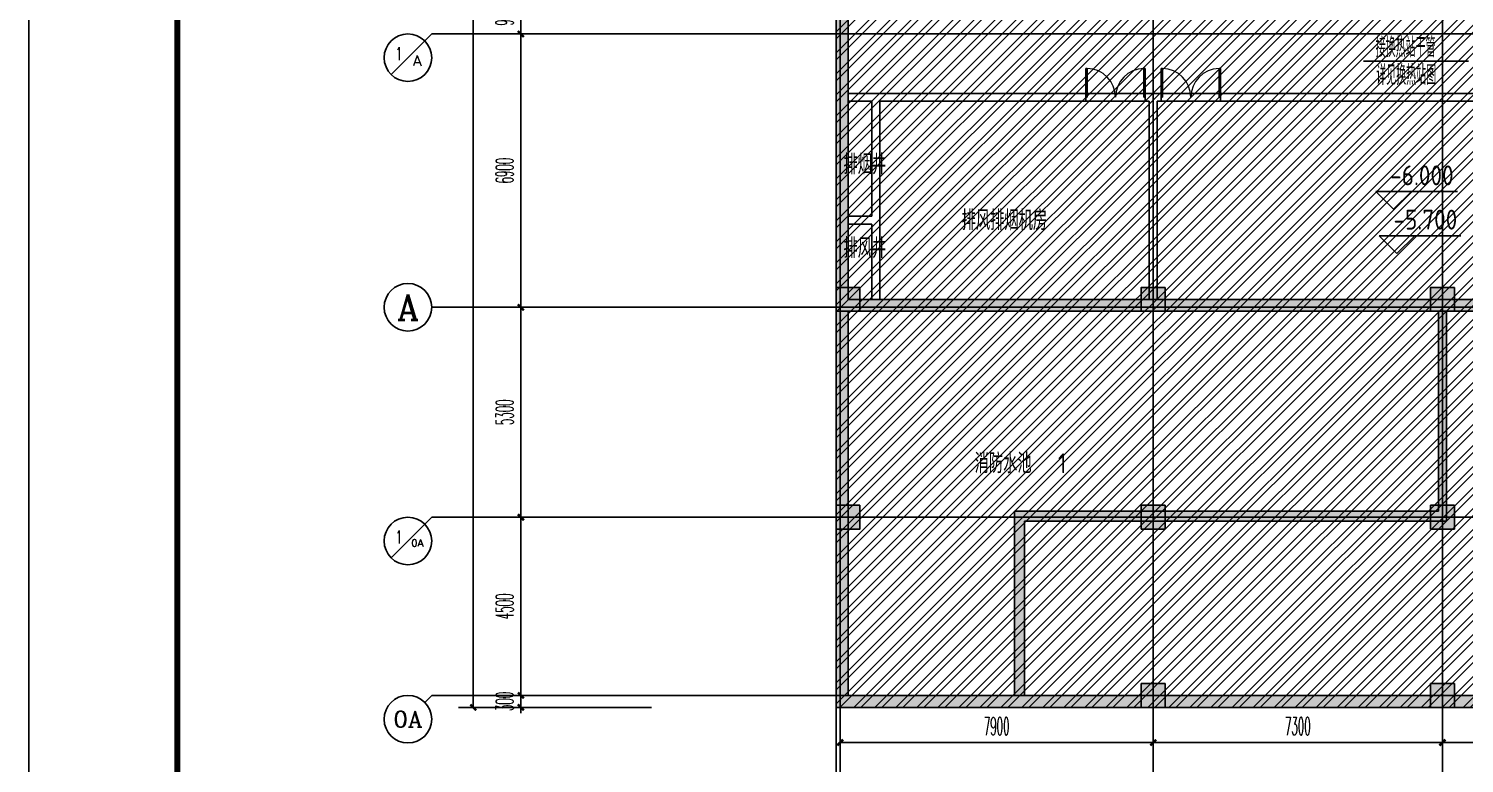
# Model space of a CAD drawing. Extents: x -888467 to -675969, y -675351 to -419232.
# Drawn here: x -888467 to -852239, y -650909 to -632364 of the extents above; entities that cross this region are included whole.
import ezdxf
from ezdxf.enums import TextEntityAlignment as Align

# ---------------------------------------------------------------- set-up
doc = ezdxf.new("R2010")
doc.units = 0
doc.header["$LTSCALE"] = 1000
doc.layers.get('0').update_dxf_attribs({"linetype": 'CONTINUOUS'})
doc.layers.get('Defpoints').update_dxf_attribs({"linetype": 'CONTINUOUS'})
for name, color, linetype in [('2-房间名称', 7, 'CONTINUOUS'), ('3-建筑', 7, 'CONTINUOUS'), ('3-淡显', 8, 'CONTINUOUS'), ('AXIS_TEXT', 7, 'CONTINUOUS'), ('BTTK', 7, 'CONTINUOUS'), ('DOTE', 252, 'CONTINUOUS'), ('PUB_TITLE', 7, 'CONTINUOUS'), ('建筑层', 253, 'CONTINUOUS'), ('改过图层标记', 3, 'CONTINUOUS'), ('标注-', 4, 'CONTINUOUS'), ('结构柱子', 253, 'CONTINUOUS')]:
    doc.layers.add(name, color=color, linetype=linetype)
doc.styles.add('_TCH_AXIS', font='COMPLEX', dxfattribs={"bigfont": 'GBCBIG'})
doc.styles.add('_TCH_DIM_T3', font='simplex.shx', dxfattribs={"width": 0.423529, "bigfont": 'gbcbig.shx'})
doc.styles.add('COMPLEX', font='COMPLEX')
doc.styles.add('HZ(TK)', font='geniso.shx', dxfattribs={"width": 0.9, "bigfont": 'hztxt.shx'})
doc.styles.get("Standard").update_dxf_attribs({"font": 'GBENOR', "bigfont": 'GBCBIG'})
doc.styles.add('设备标注', font='simplex.shx', dxfattribs={"width": 0.705882, "bigfont": 'gbcbig.shx'})
doc.dimstyles.new('_TCH_ARCH&&150', dxfattribs={"dimtxt": 446.25, "dimasz": 150, "dimexe": 375, "dimexo": 450, "dimgap": 189.375, "dimtad": 1, "dimdec": 0, "dimzin": 0, "dimdsep": 46, "dimtxsty": '_TCH_DIM_T3', "dimblk": 'ARCHTICK', "dimcen": 0.09, "dimclrt": 7, "dimazin": 2, "dimtfac": 1, "dimtdec": 0, "dimtix": 1, "dimtmove": 2, "dimatfit": 3, "dimfxl": 1, "dimtolj": 1, "dimtzin": 0, "dimarcsym": 0})

# ---------------------------------------------------------------- blocks, each defined once
blk = doc.blocks.new('vhtemplate_2019年新竖式图框_A1_1_2', base_point=(-420.5, 0))
at = {"layer": 'PUB_TITLE', "color": 7}
blk.add_lwpolyline([(-420.5, 594), (841, 594), (841, 0), (-420.5, 0)], close=True, dxfattribs=at)
at = {"layer": 'PUB_TITLE', "const_width": 1}
blk.add_lwpolyline([(-395.5, 10), (831, 10), (831, 584), (-395.5, 584)], close=True, dxfattribs=at)
at = {"layer": 'BTTK', "color": 4, "style": 'HZ(TK)', "width": 0.9}
for tag, p in [('合作单位', (796, 511.5)), ('建设单位', (796, 209.5)), ('工程名称', (796, 176.5)), ('子项名称', (806, 160)), ('图纸名称', (796, 141))]:
    blk.add_attdef(tag, text='', height=3.5, dxfattribs=at).set_placement(p, align=Align.MIDDLE_CENTER)
for tag, p in [('注册证书号', (808.5, 279)), ('注册印章号', (808.5, 271)), ('设计号', (806, 193)), ('图别', (789.75, 34)), ('图号', (822.25, 34)), ('版本号', (789.75, 26)), ('日期', (822.25, 26))]:
    blk.add_attdef(tag, text='', height=3.5, dxfattribs=at).set_placement(p, align=Align.MIDDLE)
blk = doc.blocks.new('_ArchTick')
at = {"color": 0, "linetype": 'ByBlock', "const_width": 0.4}
blk.add_lwpolyline([(-0.5, -0.5), (0.5, 0.5)], dxfattribs=at)
blk = doc.blocks.new('*D141')
at = {"layer": '3-建筑', "color": 0, "lineweight": -2, "transparency": 16777216}
for p, q in [((-867990, -647085), (-867990, -650760)), ((-860090, -647085), (-860090, -650760)), ((-867990, -650385), (-860090, -650385))]:
    blk.add_line(p, q, dxfattribs=at)
at = {"layer": 'Defpoints', "color": 0, "transparency": 16777216}
for p in [(-867990, -646635), (-860090, -646635), (-860090, -650385)]:
    blk.add_point(p, dxfattribs=at)
at = {"layer": '3-建筑', "color": 0, "lineweight": -2, "transparency": 16777216, "xscale": 150, "yscale": 150, "zscale": 150, "rotation": 180}
blk.add_blockref('_ArchTick', (-867990, -650385), dxfattribs=at)
at = {"layer": '3-建筑', "color": 0, "lineweight": -2, "transparency": 16777216, "xscale": 150, "yscale": 150, "zscale": 150}
blk.add_blockref('_ArchTick', (-860090, -650385), dxfattribs=at)
at = {"layer": '3-建筑', "color": 7, "transparency": 16777216, "insert": (-864040, -649972), "char_height": 446.2, "attachment_point": 5, "style": '_TCH_DIM_T3'}
blk.add_mtext('\\A1;7900', dxfattribs=at)
blk = doc.blocks.new('*D142')
at = {"layer": '3-建筑', "color": 0, "lineweight": -2, "transparency": 16777216}
for p, q in [((-860090, -647085), (-860090, -650760)), ((-852790, -647085), (-852790, -650760)), ((-860090, -650385), (-852790, -650385))]:
    blk.add_line(p, q, dxfattribs=at)
at = {"layer": 'Defpoints', "color": 0, "transparency": 16777216}
for p in [(-860090, -646635), (-852790, -646635), (-852790, -650385)]:
    blk.add_point(p, dxfattribs=at)
at = {"layer": '3-建筑', "color": 0, "lineweight": -2, "transparency": 16777216, "xscale": 150, "yscale": 150, "zscale": 150, "rotation": 180}
blk.add_blockref('_ArchTick', (-860090, -650385), dxfattribs=at)
at = {"layer": '3-建筑', "color": 0, "lineweight": -2, "transparency": 16777216, "xscale": 150, "yscale": 150, "zscale": 150}
blk.add_blockref('_ArchTick', (-852790, -650385), dxfattribs=at)
at = {"layer": '3-建筑', "color": 7, "transparency": 16777216, "insert": (-856440, -649972), "char_height": 446.2, "attachment_point": 5, "style": '_TCH_DIM_T3'}
blk.add_mtext('\\A1;7300', dxfattribs=at)
blk = doc.blocks.new('*D143')
at = {"layer": '3-建筑', "color": 0, "lineweight": -2, "transparency": 16777216}
for p, q in [((-852790, -647085), (-852790, -650760)), ((-844890, -647085), (-844890, -650760)), ((-852790, -650385), (-844890, -650385))]:
    blk.add_line(p, q, dxfattribs=at)
at = {"layer": 'Defpoints', "color": 0, "transparency": 16777216}
for p in [(-852790, -646635), (-844890, -646635), (-844890, -650385)]:
    blk.add_point(p, dxfattribs=at)
at = {"layer": '3-建筑', "color": 0, "lineweight": -2, "transparency": 16777216, "xscale": 150, "yscale": 150, "zscale": 150, "rotation": 180}
blk.add_blockref('_ArchTick', (-852790, -650385), dxfattribs=at)
at = {"layer": '3-建筑', "color": 0, "lineweight": -2, "transparency": 16777216, "xscale": 150, "yscale": 150, "zscale": 150}
blk.add_blockref('_ArchTick', (-844890, -650385), dxfattribs=at)
at = {"layer": '3-建筑', "color": 7, "transparency": 16777216, "insert": (-848840, -649972), "char_height": 446.2, "attachment_point": 5, "style": '_TCH_DIM_T3'}
blk.add_mtext('\\A1;7900', dxfattribs=at)
blk = doc.blocks.new('*D162')
at = {"layer": '3-建筑', "color": 0, "lineweight": -2, "transparency": 16777216}
for p, q in [((-868090, -647085), (-868090, -651960)), ((-729090, -647085), (-729090, -651960)), ((-868090, -651585), (-729090, -651585))]:
    blk.add_line(p, q, dxfattribs=at)
at = {"layer": 'Defpoints', "color": 0, "transparency": 16777216}
for p in [(-868090, -646635), (-729090, -646635), (-729090, -651585)]:
    blk.add_point(p, dxfattribs=at)
at = {"layer": '3-建筑', "color": 0, "lineweight": -2, "transparency": 16777216, "xscale": 150, "yscale": 150, "zscale": 150, "rotation": 180}
blk.add_blockref('_ArchTick', (-868090, -651585), dxfattribs=at)
at = {"layer": '3-建筑', "color": 0, "lineweight": -2, "transparency": 16777216, "xscale": 150, "yscale": 150, "zscale": 150}
blk.add_blockref('_ArchTick', (-729090, -651585), dxfattribs=at)
at = {"layer": '3-建筑', "color": 7, "transparency": 16777216, "insert": (-798590, -651172), "char_height": 446.2, "attachment_point": 5, "style": '_TCH_DIM_T3'}
blk.add_mtext('\\A1;139000', dxfattribs=at)
blk = doc.blocks.new('_AXISO')
blk.add_circle((0, 0), 0.5)
at = {"layer": 'AXIS_TEXT', "style": 'COMPLEX', "width": 1.041667}
blk.add_attdef('A', text='', height=0.56, dxfattribs=at).set_placement((-0.25, -0.28), (0.25, -0.28), align=Align.FIT)
blk = doc.blocks.new('*D193')
at = {"layer": '3-建筑', "color": 0, "lineweight": -2, "transparency": 16777216}
for p, q in [((-872747, -649197), (-876422, -649197)), ((-876047, -649197), (-876047, -649047)), ((-876047, -649497), (-876047, -649197)), ((-872747, -649497), (-876422, -649497)), ((-876047, -649497), (-876047, -649647))]:
    blk.add_line(p, q, dxfattribs=at)
at = {"layer": 'Defpoints', "color": 0, "transparency": 16777216}
for p in [(-876047, -649197), (-872297, -649197), (-872297, -649497)]:
    blk.add_point(p, dxfattribs=at)
at = {"layer": '3-建筑', "color": 0, "lineweight": -2, "transparency": 16777216, "xscale": 150, "yscale": 150, "zscale": 150}
for p, rotation in [((-876047, -649197), 270), ((-876047, -649497), 90)]:
    blk.add_blockref('_ArchTick', p, dxfattribs=dict(at, rotation=rotation))
at = {"layer": '3-建筑', "color": 7, "transparency": 16777216, "insert": (-876460, -649347), "char_height": 446.2, "attachment_point": 5, "rotation": 90, "style": '_TCH_DIM_T3'}
blk.add_mtext('\\A1;300', dxfattribs=at)
blk = doc.blocks.new('*D194')
at = {"layer": '3-建筑', "color": 0, "lineweight": -2, "transparency": 16777216}
for p, q in [((-872747, -644697), (-876422, -644697)), ((-876047, -649197), (-876047, -644697)), ((-872747, -649197), (-876422, -649197))]:
    blk.add_line(p, q, dxfattribs=at)
at = {"layer": 'Defpoints', "color": 0, "transparency": 16777216}
for p in [(-876047, -644697), (-872297, -644697), (-872297, -649197)]:
    blk.add_point(p, dxfattribs=at)
at = {"layer": '3-建筑', "color": 0, "lineweight": -2, "transparency": 16777216, "xscale": 150, "yscale": 150, "zscale": 150}
for p, rotation in [((-876047, -644697), 90), ((-876047, -649197), 270)]:
    blk.add_blockref('_ArchTick', p, dxfattribs=dict(at, rotation=rotation))
at = {"layer": '3-建筑', "color": 7, "transparency": 16777216, "insert": (-876460, -646947), "char_height": 446.2, "attachment_point": 5, "rotation": 90, "style": '_TCH_DIM_T3'}
blk.add_mtext('\\A1;4500', dxfattribs=at)
blk = doc.blocks.new('*D195')
at = {"layer": '3-建筑', "color": 0, "lineweight": -2, "transparency": 16777216}
for p, q in [((-872747, -639397), (-876422, -639397)), ((-876047, -644697), (-876047, -639397)), ((-872747, -644697), (-876422, -644697))]:
    blk.add_line(p, q, dxfattribs=at)
at = {"layer": 'Defpoints', "color": 0, "transparency": 16777216}
for p in [(-876047, -639397), (-872297, -639397), (-872297, -644697)]:
    blk.add_point(p, dxfattribs=at)
at = {"layer": '3-建筑', "color": 0, "lineweight": -2, "transparency": 16777216, "xscale": 150, "yscale": 150, "zscale": 150}
for p, rotation in [((-876047, -639397), 90), ((-876047, -644697), 270)]:
    blk.add_blockref('_ArchTick', p, dxfattribs=dict(at, rotation=rotation))
at = {"layer": '3-建筑', "color": 7, "transparency": 16777216, "insert": (-876460, -642047), "char_height": 446.2, "attachment_point": 5, "rotation": 90, "style": '_TCH_DIM_T3'}
blk.add_mtext('\\A1;5300', dxfattribs=at)
blk = doc.blocks.new('*D196')
at = {"layer": '3-建筑', "color": 0, "lineweight": -2, "transparency": 16777216}
for p, q in [((-872747, -632497), (-876422, -632497)), ((-876047, -639397), (-876047, -632497)), ((-872747, -639397), (-876422, -639397))]:
    blk.add_line(p, q, dxfattribs=at)
at = {"layer": 'Defpoints', "color": 0, "transparency": 16777216}
for p in [(-876047, -632497), (-872297, -632497), (-872297, -639397)]:
    blk.add_point(p, dxfattribs=at)
at = {"layer": '3-建筑', "color": 0, "lineweight": -2, "transparency": 16777216, "xscale": 150, "yscale": 150, "zscale": 150}
for p, rotation in [((-876047, -632497), 90), ((-876047, -639397), 270)]:
    blk.add_blockref('_ArchTick', p, dxfattribs=dict(at, rotation=rotation))
at = {"layer": '3-建筑', "color": 7, "transparency": 16777216, "insert": (-876460, -635947), "char_height": 446.2, "attachment_point": 5, "rotation": 90, "style": '_TCH_DIM_T3'}
blk.add_mtext('\\A1;6900', dxfattribs=at)
blk = doc.blocks.new('*D197')
at = {"layer": '3-建筑', "color": 0, "lineweight": -2, "transparency": 16777216}
for p, q in [((-872747, -631597), (-876422, -631597)), ((-876047, -632497), (-876047, -631597)), ((-872747, -632497), (-876422, -632497))]:
    blk.add_line(p, q, dxfattribs=at)
at = {"layer": 'Defpoints', "color": 0, "transparency": 16777216}
for p in [(-876047, -631597), (-872297, -631597), (-872297, -632497)]:
    blk.add_point(p, dxfattribs=at)
at = {"layer": '3-建筑', "color": 0, "lineweight": -2, "transparency": 16777216, "xscale": 150, "yscale": 150, "zscale": 150}
for p, rotation in [((-876047, -631597), 90), ((-876047, -632497), 270)]:
    blk.add_blockref('_ArchTick', p, dxfattribs=dict(at, rotation=rotation))
at = {"layer": '3-建筑', "color": 7, "transparency": 16777216, "insert": (-876460, -632047), "char_height": 446.2, "attachment_point": 5, "rotation": 90, "style": '_TCH_DIM_T3'}
blk.add_mtext('\\A1;900', dxfattribs=at)
blk = doc.blocks.new('*D203')
at = {"layer": '3-建筑', "color": 0, "lineweight": -2, "transparency": 16777216}
for p, q in [((-872747, -602997), (-877622, -602997)), ((-877247, -649497), (-877247, -602997)), ((-872747, -649497), (-877622, -649497))]:
    blk.add_line(p, q, dxfattribs=at)
at = {"layer": 'Defpoints', "color": 0, "transparency": 16777216}
for p in [(-877247, -602997), (-872297, -602997), (-872297, -649497)]:
    blk.add_point(p, dxfattribs=at)
at = {"layer": '3-建筑', "color": 0, "lineweight": -2, "transparency": 16777216, "xscale": 150, "yscale": 150, "zscale": 150}
for p, rotation in [((-877247, -602997), 90), ((-877247, -649497), 270)]:
    blk.add_blockref('_ArchTick', p, dxfattribs=dict(at, rotation=rotation))
at = {"layer": '3-建筑', "color": 7, "transparency": 16777216, "insert": (-877660, -626247), "char_height": 446.2, "attachment_point": 5, "rotation": 90, "style": '_TCH_DIM_T3'}
blk.add_mtext('\\A1;46500', dxfattribs=at)
blk = doc.blocks.new('$DorLib2D$00000002')
for p, q in [((-0.5, 0), (-0.5, 0.4875)), ((-0.475, 0.4875), (-0.5, 0.4875)), ((-0.475, 0), (-0.475, 0.4875)), ((0.475, 0), (0.475, 0.4875)), ((0.475, 0.4875), (0.5, 0.4875)), ((0.5, 0), (0.5, 0.4875)), ((-0.5, 0), (-0.475, 0)), ((0.5, 0), (0.475, 0))]:
    blk.add_line(p, q)
at = {"lineweight": 13}
for centre, start, end in [((-0.4875, 0), 0, 88.53072), ((0.4875, 0), 91.46928, 180)]:
    blk.add_arc(centre, 0.4875, start, end, dxfattribs=at)
blk = doc.blocks.new('A$C2B1B7B0A')
at = {"layer": '结构柱子'}
h = blk.add_hatch(color=253, dxfattribs=at)
h.dxf.hatch_style = 1
h.paths.add_polyline_path([(600, 10600), (0, 10600), (0, 10000), (600, 10000)])
h = blk.add_hatch(color=253, dxfattribs=at)
h.dxf.hatch_style = 1
h.paths.add_polyline_path([(8300, 10600), (7700, 10600), (7700, 10000), (8300, 10000)])
h = blk.add_hatch(color=253, dxfattribs=at)
h.dxf.hatch_style = 1
h.paths.add_polyline_path([(15600, 10600), (15000, 10600), (15000, 10000), (15600, 10000)])
h = blk.add_hatch(color=253, dxfattribs=at)
h.dxf.hatch_style = 1
h.paths.add_polyline_path([(600, 5100), (0, 5100), (0, 4500), (600, 4500)])
h = blk.add_hatch(color=253, dxfattribs=at)
h.dxf.hatch_style = 1
h.paths.add_polyline_path([(8300, 5100), (7700, 5100), (7700, 4500), (8300, 4500)])
h = blk.add_hatch(color=253, dxfattribs=at)
h.dxf.hatch_style = 1
h.paths.add_polyline_path([(15600, 5100), (15000, 5100), (15000, 4500), (15600, 4500)])
h = blk.add_hatch(color=253, dxfattribs=at)
h.dxf.hatch_style = 1
h.paths.add_polyline_path([(8300, 600), (7700, 600), (7700, 0), (8300, 0)])
h = blk.add_hatch(color=253, dxfattribs=at)
h.dxf.hatch_style = 1
h.paths.add_polyline_path([(15600, 600), (15000, 600), (15000, 0), (15600, 0)])
at = {"layer": '结构柱子', "color": 253}
for points in [[(600, 10600), (0, 10600), (0, 10000), (600, 10000)], [(8300, 10600), (7700, 10600), (7700, 10000), (8300, 10000)], [(15600, 10600), (15000, 10600), (15000, 10000), (15600, 10000)], [(600, 5100), (0, 5100), (0, 4500), (600, 4500)], [(8300, 5100), (7700, 5100), (7700, 4500), (8300, 4500)], [(15600, 5100), (15000, 5100), (15000, 4500), (15600, 4500)], [(8300, 600), (7700, 600), (7700, 0), (8300, 0)], [(15600, 600), (15000, 600), (15000, 0), (15600, 0)]]:
    blk.add_lwpolyline(points, close=True, dxfattribs=at)

msp = doc.modelspace()

# ---------------------------------------------------------------- hatches: boundary and pattern name
at = {"layer": '3-淡显'}
for points in [[(-868090.4, -634096.6), (-867790.4, -634096.6), (-867790.4, -631596.6), (-868090.4, -631596.6)], [(-868090.4, -637196.6), (-867790.4, -637196.6), (-867790.4, -634096.6), (-868090.4, -634096.6)], [(-867890.4, -639363.2), (-867790.4, -639196.6), (-867790.4, -637196.6), (-868090.4, -637196.6), (-868090.4, -639396.6)], [(-868090.4, -649496.6), (-867790.4, -649196.6), (-867790.4, -639496.6), (-867890.4, -639363.2), (-868090.4, -639396.6)], [(-867090.4, -639496.6), (-867090.4, -639196.6), (-867790.4, -639196.6), (-867890.4, -639363.2), (-867790.4, -639496.6)], [(-860090.4, -639496.6), (-860090.4, -639196.6), (-867090.4, -639196.6), (-867090.4, -639496.6)], [(-852790.4, -639396.6), (-852790.4, -639196.6), (-860090.4, -639196.6), (-860090.4, -639496.6), (-852890.4, -639496.6)], [(-852790.4, -639396.6), (-852890.4, -639496.6), (-852890.4, -644546.6), (-852690.4, -644796.6), (-852690.4, -639496.6)], [(-844923.7, -639396.6), (-844890.4, -639196.6), (-852790.4, -639196.6), (-852790.4, -639396.6), (-852690.4, -639496.6), (-845090.4, -639496.6)], [(-863473.7, -649296.6), (-863340.4, -649196.6), (-863340.4, -644796.6), (-863590.4, -644546.6), (-863590.4, -649196.6)], [(-852690.4, -644796.6), (-852890.4, -644546.6), (-863590.4, -644546.6), (-863340.4, -644796.6)], [(-863473.7, -649296.6), (-863590.4, -649196.6), (-867790.4, -649196.6), (-868090.4, -649496.6), (-863490.4, -649496.6)], [(-844790.4, -649496.6), (-845090.4, -649196.6), (-863340.4, -649196.6), (-863473.7, -649296.6), (-863490.4, -649496.6)]]:
    msp.add_hatch(color=256, dxfattribs=at).paths.add_polyline_path(points)
h = msp.add_hatch(color=256, dxfattribs=at)
h.dxf.hatch_style = 1
h.paths.add_polyline_path([(-867490.4, -638896.6), (-868090.4, -638896.6), (-868090.4, -639496.6), (-867490.4, -639496.6)])
h = msp.add_hatch(color=256, dxfattribs=at)
h.dxf.hatch_style = 1
h.paths.add_polyline_path([(-859790.4, -638896.6), (-860390.4, -638896.6), (-860390.4, -639496.6), (-859790.4, -639496.6)])
h = msp.add_hatch(color=256, dxfattribs=at)
h.dxf.hatch_style = 1
h.paths.add_polyline_path([(-852490.4, -638896.6), (-853090.4, -638896.6), (-853090.4, -639496.6), (-852490.4, -639496.6)])
h = msp.add_hatch(color=256, dxfattribs=at)
h.dxf.hatch_style = 1
h.paths.add_polyline_path([(-867490.4, -644396.5), (-868090.4, -644396.5), (-868090.4, -644996.5), (-867490.4, -644996.5)])
h = msp.add_hatch(color=256, dxfattribs=at)
h.dxf.hatch_style = 1
h.paths.add_polyline_path([(-859790.4, -644396.5), (-860390.4, -644396.5), (-860390.4, -644996.5), (-859790.4, -644996.5)])
h = msp.add_hatch(color=256, dxfattribs=at)
h.dxf.hatch_style = 1
h.paths.add_polyline_path([(-852490.4, -644396.5), (-853090.4, -644396.5), (-853090.4, -644996.5), (-852490.4, -644996.5)])
h = msp.add_hatch(color=256, dxfattribs=at)
h.dxf.hatch_style = 1
h.paths.add_polyline_path([(-859790.4, -648896.6), (-860390.4, -648896.6), (-860390.4, -649496.6), (-859790.4, -649496.6)])
h = msp.add_hatch(color=256, dxfattribs=at)
h.dxf.hatch_style = 1
h.paths.add_polyline_path([(-852490.4, -648896.6), (-853090.4, -648896.6), (-853090.4, -649496.6), (-852490.4, -649496.6)])
at = {"layer": '建筑层'}
h = msp.add_hatch(dxfattribs=at)
h.set_pattern_fill('金属', color=253, scale=150)
h.set_pattern_definition([(45, (-2314792.5, -1671847.72), (-265.16504, 265.16504), []), (45, (-2314615.73, -1671847.72), (-265.16504, 265.16504), [])])
h.paths.add_polyline_path([(-868090.4, -649496.6), (-844790.4, -649496.6), (-844790.4, -639496.6), (-839040.4, -639496.6), (-839040.4, -613746.6), (-836790.4, -613746.6), (-836790.4, -606096.6), (-824740.4, -606096.6), (-824740.4, -607096.6), (-812490.4, -607096.6), (-812490.4, -602996.6), (-819340.4, -602996.6), (-819340.4, -594614.9), (-826602.6, -594614.9), (-826402.5, -594750.9), (-826117.7, -594975.6), (-825921.1, -595155.9), (-825689.2, -595401.1), (-825498.5, -595635.8), (-825320.1, -595891), (-825150.3, -596178), (-824981.5, -596528.2), (-824864.5, -596834.7), (-824690.4, -597092.7), (-824717.4, -597391.1), (-824690.4, -597546.6), (-824660.1, -597787.5), (-824640.4, -597967.7), (-824640.7, -598142.7), (-824640.4, -598196.6), (-824640.4, -602996.6), (-868090.4, -602996.6)])
h.paths.add_polyline_path([(-844290.4, -631696.6), (-850690.4, -631696.6), (-850690.4, -628746.6), (-844290.4, -628746.6)], flags=16)
h.paths.add_polyline_path([(-844290.4, -610796.6), (-850690.4, -610796.6), (-850690.4, -613746.6), (-844290.4, -613746.6)], flags=16)

# ---------------------------------------------------------------- linework, layer by layer
at = {"layer": '2-房间名称'}
for p, q in [((-854023.5, -636924.2), (-854473.5, -636474.2)), ((-854473.5, -636474.2), (-852413.5, -636474.2)), ((-854023.5, -636924.2), (-853573.5, -636474.2)), ((-853939, -638042.2), (-854389, -637592.2)), ((-854389, -637592.2), (-852329, -637592.2)), ((-853939, -638042.2), (-853489, -637592.2))]:
    msp.add_line(p, q, dxfattribs=at)
at = {"layer": '3-建筑'}
for p, q in [((-868090.4, -634096.6), (-868090.4, -631596.6)), ((-867790.4, -634096.6), (-867790.4, -631596.6)), ((-878473.2, -632672.3), (-878297.5, -632496.6)), ((-872297.5, -632496.6), (-878297.5, -632496.6)), ((-879321.7, -633520.8), (-878473.2, -632672.3)), ((-868090.4, -637196.6), (-868090.4, -634096.6)), ((-867090.4, -633996.6), (-867790.4, -633996.6)), ((-867790.4, -637196.6), (-867790.4, -634096.6)), ((-867190.4, -634196.6), (-867790.4, -634196.6)), ((-867190.4, -634196.6), (-867190.4, -637096.6)), ((-861790.4, -633996.6), (-867090.4, -633996.6)), ((-866990.4, -634196.6), (-866990.4, -637196.6)), ((-866990.4, -634196.6), (-861790.4, -634196.6)), ((-861790.4, -634196.6), (-861790.4, -633996.6)), ((-860290.4, -633996.6), (-861790.4, -633996.6)), ((-860290.4, -634196.6), (-861790.4, -634196.6)), ((-860090.4, -633996.6), (-860290.4, -633996.6)), ((-860290.4, -633996.6), (-860290.4, -634196.6)), ((-860290.4, -634196.6), (-860190.4, -634196.6)), ((-860190.4, -634196.6), (-860190.4, -639196.6)), ((-859890.4, -633996.6), (-860090.4, -633996.6)), ((-859990.4, -634196.6), (-859890.4, -634196.6)), ((-859990.4, -634196.6), (-859990.4, -639196.6)), ((-859890.4, -634196.6), (-859890.4, -633996.6)), ((-858390.4, -633996.6), (-859890.4, -633996.6)), ((-858390.4, -634196.6), (-859890.4, -634196.6)), ((-843890.4, -633996.6), (-858390.4, -633996.6)), ((-858390.4, -633996.6), (-858390.4, -634196.6)), ((-858390.4, -634196.6), (-843890.4, -634196.6)), ((-868090.4, -639396.6), (-868090.4, -637196.6)), ((-867790.4, -637096.6), (-867190.4, -637096.6)), ((-867790.4, -639196.6), (-867790.4, -637196.6)), ((-866990.4, -637196.6), (-866990.4, -639196.6)), ((-867790.4, -637296.6), (-867190.4, -637296.6)), ((-867190.4, -637296.6), (-867190.4, -639196.6)), ((-872297.5, -639396.6), (-878297.5, -639396.6)), ((-868090.4, -649496.6), (-868090.4, -639396.6)), ((-867090.4, -639196.6), (-867790.4, -639196.6)), ((-860090.4, -639196.6), (-867090.4, -639196.6)), ((-852790.4, -639196.6), (-860090.4, -639196.6)), ((-844890.4, -639196.6), (-852790.4, -639196.6)), ((-867090.4, -639496.6), (-867790.4, -639496.6)), ((-867790.4, -649196.6), (-867790.4, -639496.6)), ((-860090.4, -639496.6), (-867090.4, -639496.6)), ((-852890.4, -639496.6), (-860090.4, -639496.6)), ((-852890.4, -639496.6), (-852890.4, -644546.6)), ((-852690.4, -639496.6), (-852690.4, -644796.6)), ((-845090.4, -639496.6), (-852690.4, -639496.6)), ((-878473.2, -644872.3), (-878297.5, -644696.6)), ((-872297.5, -644696.6), (-878297.5, -644696.6)), ((-863590.4, -649196.6), (-863590.4, -644546.6)), ((-852890.4, -644546.6), (-863590.4, -644546.6)), ((-863340.4, -649196.6), (-863340.4, -644796.6)), ((-852690.4, -644796.6), (-863340.4, -644796.6)), ((-879321.7, -645720.8), (-878473.2, -644872.3)), ((-867990.4, -646634.5), (-867990.4, -652634.5)), ((-860090.4, -646634.5), (-860090.4, -652634.5)), ((-852790.4, -646634.5), (-852790.4, -652634.5)), ((-878473.2, -649372.3), (-878297.5, -649196.6)), ((-872297.5, -649196.6), (-878297.5, -649196.6)), ((-863590.4, -649196.6), (-867790.4, -649196.6)), ((-845090.4, -649196.6), (-863340.4, -649196.6)), ((-863490.4, -649496.6), (-868090.4, -649496.6)), ((-844790.4, -649496.6), (-863490.4, -649496.6))]:
    msp.add_line(p, q, dxfattribs=at)
for centre in [(-878897.5, -633096.6), (-878897.5, -645296.6)]:
    msp.add_circle(centre, 600, dxfattribs=at)
at = {"layer": '3-淡显'}
for p, q in [((-867490.4, -638896.6), (-868090.4, -638896.6)), ((-868090.4, -638896.6), (-868090.4, -639496.6)), ((-867490.4, -639496.6), (-867490.4, -638896.6)), ((-859790.4, -638896.6), (-860390.4, -638896.6)), ((-860390.4, -638896.6), (-860390.4, -639496.6)), ((-859790.4, -639496.6), (-859790.4, -638896.6)), ((-852490.4, -638896.6), (-853090.4, -638896.6)), ((-853090.4, -638896.6), (-853090.4, -639496.6)), ((-852490.4, -639496.6), (-852490.4, -638896.6)), ((-868090.4, -639496.6), (-867490.4, -639496.6)), ((-860390.4, -639496.6), (-859790.4, -639496.6)), ((-853090.4, -639496.6), (-852490.4, -639496.6)), ((-867490.4, -644396.5), (-868090.4, -644396.5)), ((-868090.4, -644396.5), (-868090.4, -644996.5)), ((-867490.4, -644996.5), (-867490.4, -644396.5)), ((-859790.4, -644396.5), (-860390.4, -644396.5)), ((-860390.4, -644396.5), (-860390.4, -644996.5)), ((-859790.4, -644996.5), (-859790.4, -644396.5)), ((-852490.4, -644396.5), (-853090.4, -644396.5)), ((-853090.4, -644396.5), (-853090.4, -644996.5)), ((-852490.4, -644996.5), (-852490.4, -644396.5)), ((-868090.4, -644996.5), (-867490.4, -644996.5)), ((-860390.4, -644996.5), (-859790.4, -644996.5)), ((-853090.4, -644996.5), (-852490.4, -644996.5)), ((-859790.4, -648896.6), (-860390.4, -648896.6)), ((-860390.4, -648896.6), (-860390.4, -649496.6)), ((-859790.4, -649496.6), (-859790.4, -648896.6)), ((-852490.4, -648896.6), (-853090.4, -648896.6)), ((-853090.4, -648896.6), (-853090.4, -649496.6)), ((-852490.4, -649496.6), (-852490.4, -648896.6)), ((-860390.4, -649496.6), (-859790.4, -649496.6)), ((-853090.4, -649496.6), (-852490.4, -649496.6))]:
    msp.add_line(p, q, dxfattribs=at)
at = {"layer": 'DOTE', "color": 251}
for p, q in [((-867990.4, -598065.9), (-867990.4, -651314.5)), ((-860090.4, -598065.9), (-860090.4, -651301.5)), ((-852790.4, -598065.9), (-852790.4, -651301.5)), ((-872297.5, -632496.6), (-724690.4, -632496.6)), ((-872297.5, -639396.6), (-724690.4, -639396.6)), ((-872297.5, -644696.6), (-842871.3, -644696.6)), ((-872297.5, -649196.6), (-842871.3, -649196.6))]:
    msp.add_line(p, q, dxfattribs=at)
at = {"layer": '标注-', "color": 2}
msp.add_line((-852131.5, -633185.2), (-854782, -633185.2), dxfattribs=at)

# ---------------------------------------------------------------- block references
msp.add_blockref('A$C2B1B7B0A', (-868090.4, -649496.6))
at = {"layer": '3-建筑', "xscale": -1500, "yscale": -1500, "zscale": 200.0000000010477, "rotation": 180}
for p in [(-861040.4, -634096.6), (-859140.4, -634096.6)]:
    msp.add_blockref('$DorLib2D$00000002', p, dxfattribs=at)
at = {"layer": '3-建筑'}
ref = msp.add_blockref('_AXISO', (-878897.5, -639396.6), dxfattribs=dict(at, xscale=1200, yscale=1200, zscale=1200))
ref.add_attrib('A', 'A', dxfattribs={"layer": 'AXIS_TEXT', "height": 637.8, "style": '_TCH_AXIS'}).set_placement((-879170.8, -639715.5), (-878624.1, -639715.5), align=Align.FIT)
ref = msp.add_blockref('_AXISO', (-878897.5, -649796.6), dxfattribs=dict(at, xscale=1200, yscale=1200, zscale=1200))
ref.add_attrib('A', '0A', dxfattribs={"layer": 'AXIS_TEXT', "height": 406.3, "style": '_TCH_AXIS'}).set_placement((-879265.1, -649999.7), (-878529.9, -649999.7), align=Align.FIT)
at = {"layer": '改过图层标记', "xscale": 150, "yscale": 150, "zscale": 150}
msp.add_blockref('vhtemplate_2019年新竖式图框_A1_1_2', (-888467, -675351.2), dxfattribs=at)

# ---------------------------------------------------------------- texts
at = {"layer": '2-房间名称'}
for s, p in [('排烟井', (-867907.5, -636039.1)), ('-6.000', (-854108.5, -636316.7)), ('排风排烟机房', (-864926.1, -637450)), ('-5.700', (-854024, -637434.7)), ('排风井', (-867907.5, -638152.8)), ('消防水池', (-864597.8, -643585.5)), ('1', (-862491.4, -643585.5))]:
    msp.add_text(s, height=500, dxfattribs=at).set_placement(p)
at = {"layer": '3-建筑', "style": '_TCH_AXIS'}
for s, height, p, p2 in [('1', 327.9, (-879196.3, -633162.2), (-879055.8, -633162.2)), ('A', 260.2, (-878771.8, -633304.7), (-878548.8, -633304.7)), ('1', 327.9, (-879196.3, -645362.2), (-879055.8, -645362.2)), ('0A', 170.55, (-878815.1, -645433), (-878506.5, -645433))]:
    msp.add_text(s, height=height, dxfattribs=at).set_placement(p, p2, align=Align.FIT)
at = {"layer": '标注-', "color": 2, "style": '设备标注', "width": 0.7}
for s, p in [('接换热站干管', (-854475, -633085.2)), ('详见换热站图', (-854462.6, -633785.2))]:
    msp.add_text(s, height=500, dxfattribs=at).set_placement(p)

# ---------------------------------------------------------------- dimensions: what is measured, and where the dimension line sits
at = {"layer": '3-建筑'}
for p1, p2, distance, picture, middle in [((-872297.5, -649496.6), (-872297.5, -602996.6), 4950, '*D203', (-877660, -626246.6)), ((-872297.5, -632496.6), (-872297.5, -631596.6), 3750, '*D197', (-876460, -632046.6)), ((-872297.5, -639396.6), (-872297.5, -632496.6), 3750, '*D196', (-876460, -635946.6)), ((-872297.5, -644696.6), (-872297.5, -639396.6), 3750, '*D195', (-876460, -642046.6)), ((-872297.5, -649196.6), (-872297.5, -644696.6), 3750, '*D194', (-876460, -646946.6)), ((-868090.4, -646634.5), (-729090.4, -646634.5), -4950, '*D162', (-798590.4, -651172)), ((-867990.4, -646634.5), (-860090.4, -646634.5), -3750, '*D141', (-864040.4, -649972)), ((-860090.4, -646634.5), (-852790.4, -646634.5), -3750, '*D142', (-856440.4, -649972)), ((-852790.4, -646634.5), (-844890.4, -646634.5), -3750, '*D143', (-848840.4, -649972)), ((-872297.5, -649496.6), (-872297.5, -649196.6), 3750, '*D193', (-876460, -649346.6))]:
    dim = msp.add_aligned_dim(p1=p1, p2=p2, distance=distance, dimstyle='_TCH_ARCH&&150', dxfattribs=at)
    dim.commit()
    dim.dimension.update_dxf_attribs({"geometry": picture, "text_midpoint": middle})

doc.saveas('drawing.dxf')
